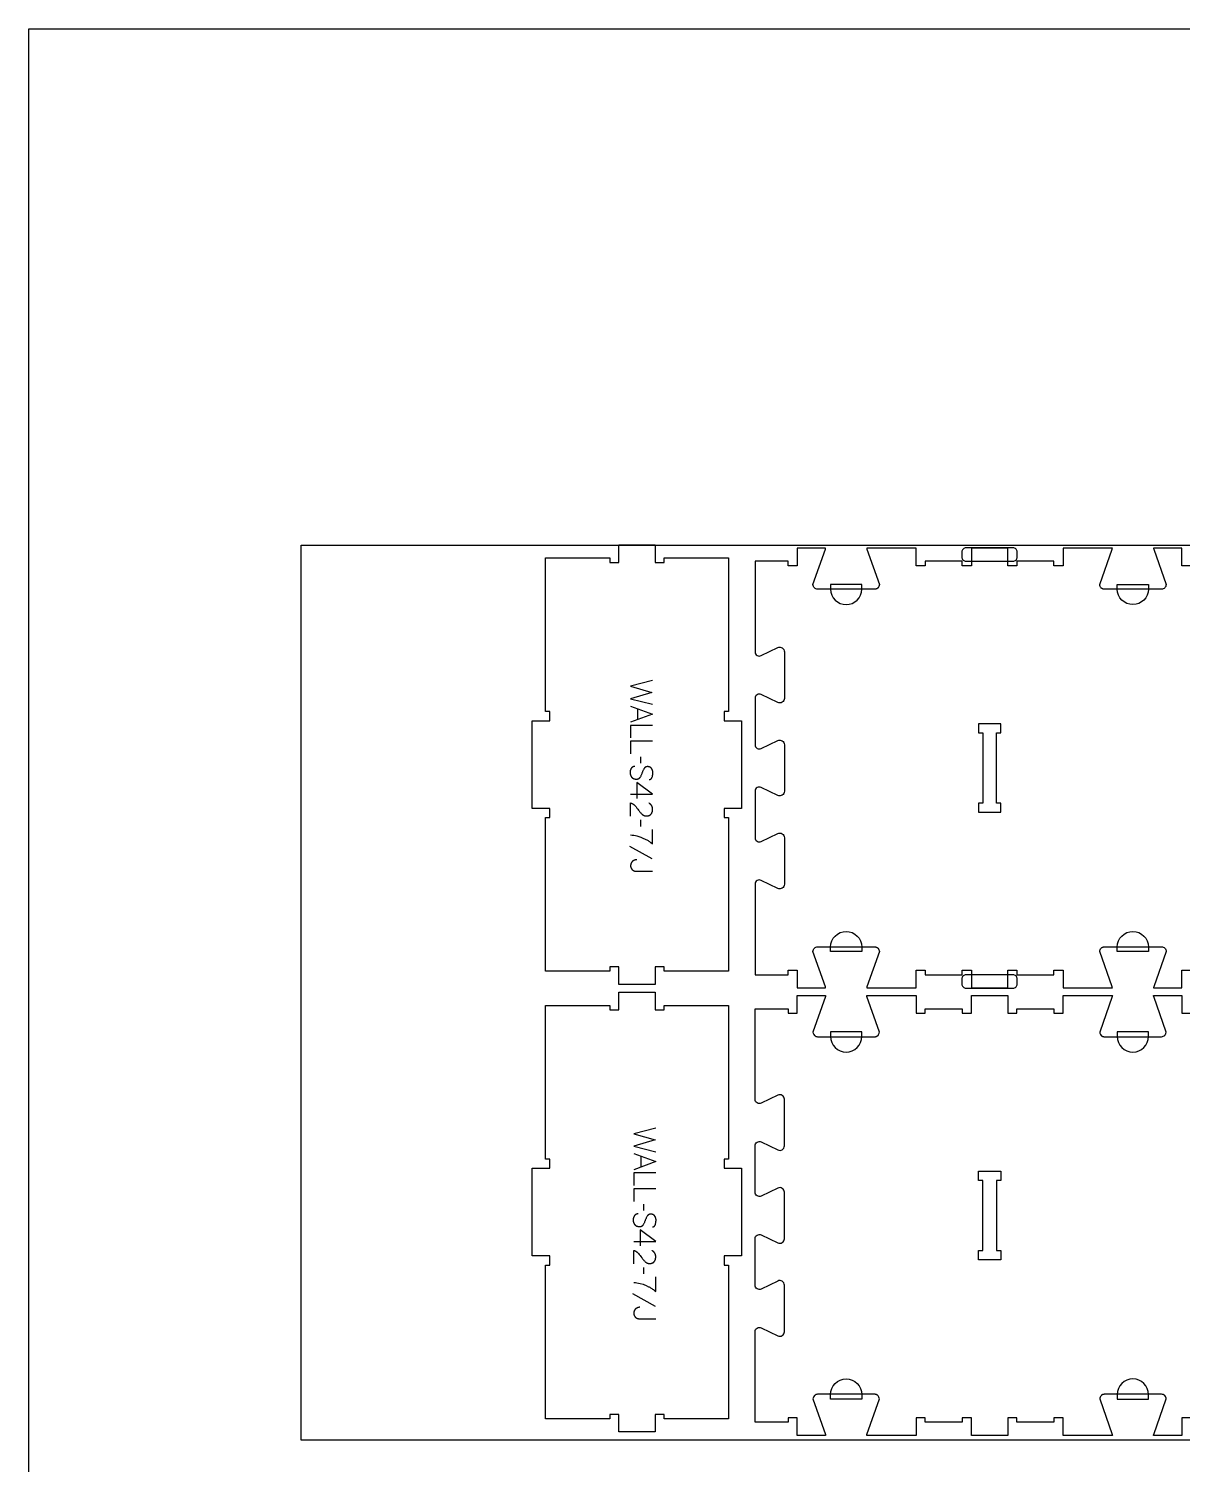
# Model space of a CAD drawing. Extents: x -1151 to 2032, y -19593 to -11999.
# Drawn here: x -1151 to 422, y -13956 to -11999 of the extents above; entities that cross this region are included whole.
import ezdxf

# ---------------------------------------------------------------- set-up
doc = ezdxf.new("R2010")
doc.units = 0
for name, color, linetype in [('0_SHEET_SPRUCEPLY_2440X122', 1, 'CONTINUOUS'), ('1_ANYTOOL_1MMDEEP_LABELS_S', 2, 'CONTINUOUS'), ('3_ANYTOOL_CUTTHROUGH_INSID', 4, 'CONTINUOUS'), ('4_ANYTOOL_CUTTHROUGH_OUTSI', 5, 'CONTINUOUS'), ('5_ANYTOOL_HALF_MILL_9MM_IN', 3, 'CONTINUOUS'), ('DONOTCUT', 18, 'CONTINUOUS')]:
    doc.layers.add(name, color=color, linetype=linetype)

msp = doc.modelspace()

# ---------------------------------------------------------------- linework, layer by layer
at = {"layer": '0_SHEET_SPRUCEPLY_2440X122'}
msp.add_lwpolyline([(1660.5, -12703.3), (1660.5, -13923.3), (-779.5, -13923.3), (-779.5, -12703.3)], close=True, dxfattribs=at)
at = {"layer": '1_ANYTOOL_1MMDEEP_LABELS_S'}
for points in [[(-300.2, -12887.9), (-330.2, -12895.7), (-301.1, -12904.1), (-330.2, -12912.6), (-300.2, -12920.1)], [(-330.2, -12922.7), (-300.2, -12933.5), (-330.2, -12944.6)], [(-320.7, -12926.1), (-320.7, -12941)], [(-300.2, -12948.9), (-330.2, -12948.9), (-330.2, -12966)], [(-300.2, -12970.7), (-330.2, -12970.7), (-330.2, -12987.8)], [(-316.4, -13000.4), (-316.4, -12991.7)], [(-304.8, -13022.7), (-304.6, -13022.7), (-304.5, -13022.7), (-304.5, -13022.7), (-304.4, -13022.7), (-304.3, -13022.7), (-304.2, -13022.7), (-304.1, -13022.6), (-304, -13022.6), (-303.9, -13022.6), (-303.8, -13022.6), (-303.8, -13022.6), (-303.7, -13022.6), (-303.6, -13022.5), (-303.5, -13022.5), (-303.4, -13022.5), (-303.4, -13022.5), (-303.3, -13022.4), (-303.2, -13022.4), (-303.1, -13022.4), (-303.1, -13022.3), (-303, -13022.3), (-302.9, -13022.3), (-302.8, -13022.2), (-302.8, -13022.2), (-302.7, -13022.1), (-302.6, -13022.1), (-302.6, -13022.1), (-302.5, -13022), (-302.4, -13022), (-302.4, -13021.9), (-302.3, -13021.9), (-302.2, -13021.8), (-302.2, -13021.8), (-302.1, -13021.7), (-302.1, -13021.7), (-302, -13021.6), (-301.9, -13021.5), (-301.9, -13021.5), (-301.8, -13021.4), (-301.8, -13021.3), (-301.7, -13021.3), (-301.7, -13021.2), (-301.6, -13021.1), (-301.6, -13021.1), (-301.5, -13021), (-301.5, -13020.9), (-301.4, -13020.8), (-301.4, -13020.8), (-301.4, -13020.7), (-301.3, -13020.6), (-301.3, -13020.5), (-301.2, -13020.4), (-301.1, -13020.2), (-301, -13020), (-301, -13019.8), (-300.9, -13019.6), (-300.8, -13019.4), (-300.6, -13018.6), (-300.4, -13017.8), (-300.3, -13017), (-300.1, -13016.2), (-300.1, -13015.9), (-300, -13015.5), (-300, -13015.1), (-300, -13014.7), (-299.9, -13014.4), (-299.9, -13014), (-299.9, -13013.7), (-299.9, -13013.3), (-299.9, -13013.1), (-299.9, -13012.9), (-299.9, -13012.7), (-299.9, -13012.5), (-299.9, -13012.3), (-300, -13012.2), (-300, -13012), (-300, -13011.8), (-300, -13011.6), (-300.1, -13011.4), (-300.1, -13011.2), (-300.2, -13011), (-300.2, -13010.9), (-300.2, -13010.7), (-300.3, -13010.5), (-300.3, -13010.3), (-300.4, -13010.2), (-300.5, -13010), (-300.5, -13009.8), (-300.6, -13009.6), (-300.7, -13009.5), (-300.8, -13009.3), (-300.8, -13009.1), (-300.9, -13009), (-301, -13008.8), (-301.1, -13008.6), (-301.2, -13008.5), (-301.3, -13008.3), (-301.4, -13008.2), (-301.5, -13008), (-301.6, -13007.8), (-301.7, -13007.7), (-301.8, -13007.5), (-301.9, -13007.4), (-302.1, -13007.2), (-302.2, -13007.1), (-302.3, -13007), (-302.5, -13006.8), (-302.6, -13006.7), (-302.7, -13006.6), (-302.9, -13006.5), (-303, -13006.4), (-303.2, -13006.3), (-303.3, -13006.2), (-303.5, -13006.1), (-303.6, -13006), (-303.8, -13005.9), (-303.9, -13005.8), (-304.1, -13005.8), (-304.3, -13005.7), (-304.4, -13005.6), (-304.6, -13005.6), (-304.8, -13005.5), (-305, -13005.4), (-305.1, -13005.4), (-305.3, -13005.4), (-305.5, -13005.3), (-305.7, -13005.3), (-305.9, -13005.3), (-306.1, -13005.2), (-306.3, -13005.2), (-306.5, -13005.2), (-306.7, -13005.2), (-306.9, -13005.2), (-307.1, -13005.2), (-307.3, -13005.2), (-307.6, -13005.2), (-307.8, -13005.2), (-308, -13005.3), (-308.2, -13005.3), (-308.4, -13005.3), (-308.5, -13005.4), (-308.7, -13005.4), (-308.9, -13005.5), (-309.1, -13005.5), (-309.3, -13005.6), (-309.3, -13005.6), (-309.4, -13005.7), (-309.5, -13005.7), (-309.6, -13005.7), (-309.7, -13005.8), (-309.8, -13005.8), (-309.8, -13005.9), (-309.9, -13005.9), (-310, -13006), (-310.1, -13006), (-310.2, -13006.1), (-310.2, -13006.1), (-310.3, -13006.2), (-310.4, -13006.2), (-310.5, -13006.3), (-310.5, -13006.3), (-310.6, -13006.4), (-310.7, -13006.4), (-310.7, -13006.5), (-310.8, -13006.5), (-310.9, -13006.6), (-310.9, -13006.7), (-311, -13006.7), (-311.1, -13006.8), (-311.2, -13006.9), (-311.3, -13007.1), (-311.4, -13007.2), (-311.6, -13007.4), (-311.7, -13007.5), (-311.8, -13007.7), (-311.9, -13007.9), (-312, -13008), (-312.4, -13008.7), (-312.8, -13009.5), (-313.1, -13010.2), (-313.5, -13011), (-313.8, -13011.8), (-314.2, -13012.6), (-314.5, -13013.4), (-314.8, -13014.2), (-315.1, -13015), (-315.4, -13015.8), (-315.8, -13016.6), (-316.1, -13017.4), (-316.5, -13018.1), (-316.9, -13018.9), (-317.3, -13019.6), (-317.7, -13020.2), (-317.8, -13020.4), (-317.9, -13020.6), (-318.1, -13020.7), (-318.1, -13020.8), (-318.2, -13020.9), (-318.2, -13020.9), (-318.3, -13021), (-318.4, -13021.1), (-318.4, -13021.2), (-318.5, -13021.2), (-318.6, -13021.3), (-318.6, -13021.3), (-318.7, -13021.4), (-318.8, -13021.5), (-318.8, -13021.5), (-318.9, -13021.6), (-319, -13021.6), (-319.1, -13021.7), (-319.1, -13021.7), (-319.2, -13021.8), (-319.3, -13021.9), (-319.4, -13021.9), (-319.4, -13021.9), (-319.5, -13022), (-319.6, -13022), (-319.7, -13022.1), (-319.8, -13022.1), (-319.9, -13022.2), (-319.9, -13022.2), (-320, -13022.2), (-320.1, -13022.3), (-320.2, -13022.3), (-320.3, -13022.3), (-320.4, -13022.4), (-320.5, -13022.4), (-320.6, -13022.4), (-320.7, -13022.5), (-320.8, -13022.5), (-321, -13022.5), (-321.2, -13022.6), (-321.4, -13022.6), (-321.6, -13022.6), (-321.8, -13022.7), (-322, -13022.7), (-322.3, -13022.7), (-322.5, -13022.7), (-322.7, -13022.7), (-322.9, -13022.7), (-323.2, -13022.6), (-323.4, -13022.6), (-323.6, -13022.6), (-323.8, -13022.6), (-324.1, -13022.5), (-324.3, -13022.5), (-324.5, -13022.4), (-324.7, -13022.4), (-324.9, -13022.3), (-325.1, -13022.3), (-325.3, -13022.2), (-325.5, -13022.1), (-325.7, -13022.1), (-325.9, -13022), (-326.1, -13021.9), (-326.2, -13021.8), (-326.4, -13021.7), (-326.6, -13021.6), (-326.8, -13021.5), (-326.9, -13021.4), (-327.1, -13021.3), (-327.2, -13021.1), (-327.4, -13021), (-327.5, -13020.9), (-327.7, -13020.8), (-327.8, -13020.6), (-328, -13020.5), (-328.1, -13020.3), (-328.2, -13020.2), (-328.4, -13020), (-328.5, -13019.8), (-328.6, -13019.7), (-328.7, -13019.5), (-328.9, -13019.1), (-329.1, -13018.8), (-329.3, -13018.4), (-329.5, -13018), (-329.7, -13017.6), (-329.8, -13017.3), (-329.9, -13017.1), (-330, -13016.9), (-330, -13016.7), (-330.1, -13016.5), (-330.1, -13016.3), (-330.2, -13016.1), (-330.3, -13015.9), (-330.3, -13015.7), (-330.3, -13015.5), (-330.4, -13015.3), (-330.4, -13015.1), (-330.4, -13014.9), (-330.5, -13014.7), (-330.5, -13014.5), (-330.5, -13014.1), (-330.6, -13013.7), (-330.6, -13013.3), (-330.6, -13012.9), (-330.6, -13012.5), (-330.5, -13012.1), (-330.5, -13011.7), (-330.4, -13011.3), (-330.4, -13010.9), (-330.3, -13010.5), (-330.2, -13010.1), (-330.1, -13009.7), (-330, -13009.4), (-329.9, -13009), (-329.7, -13008.6), (-329.6, -13008.3), (-329.4, -13007.9), (-329.2, -13007.6), (-329, -13007.2), (-328.9, -13007.1), (-328.8, -13006.9), (-328.7, -13006.7), (-328.6, -13006.6), (-328.5, -13006.4), (-328.4, -13006.3), (-328.3, -13006.2), (-328.2, -13006), (-328, -13005.9), (-327.9, -13005.8), (-327.8, -13005.7), (-327.6, -13005.5), (-327.6, -13005.5), (-327.5, -13005.4), (-327.4, -13005.4), (-327.4, -13005.3), (-327.3, -13005.3), (-327.2, -13005.3), (-327.1, -13005.2), (-327.1, -13005.2), (-327, -13005.1), (-326.9, -13005.1), (-326.9, -13005), (-326.8, -13005), (-326.7, -13005), (-326.6, -13004.9), (-326.5, -13004.9), (-326.5, -13004.9), (-326.4, -13004.8), (-326.3, -13004.8), (-326.2, -13004.8), (-326.1, -13004.7), (-326, -13004.7), (-325.8, -13004.6), (-325.6, -13004.6), (-325.5, -13004.6), (-325.3, -13004.5), (-325.1, -13004.5), (-324.9, -13004.5), (-324.7, -13004.5), (-324.6, -13004.5), (-324.4, -13004.5)], [(-330.2, -13042.7), (-300.2, -13042.7), (-321.6, -13026.7)], [(-321.6, -13026.7), (-321.6, -13048.5)], [(-330.2, -13072.9), (-330.2, -13054.6), (-329.7, -13054.8), (-329.5, -13054.8), (-329.2, -13054.9), (-329, -13055), (-328.8, -13055.1), (-328.6, -13055.2), (-328.4, -13055.3), (-328.2, -13055.4), (-328, -13055.5), (-327.8, -13055.6), (-327.6, -13055.7), (-327.4, -13055.8), (-327.2, -13055.9), (-327, -13056.1), (-326.8, -13056.2), (-326.6, -13056.3), (-326.4, -13056.4), (-326.2, -13056.6), (-326, -13056.7), (-325.8, -13056.9), (-325.7, -13057), (-325.5, -13057.2), (-325.3, -13057.3), (-325.1, -13057.5), (-325, -13057.6), (-324.8, -13057.8), (-324.6, -13058), (-324.5, -13058.1), (-324.3, -13058.3), (-324, -13058.7), (-322.8, -13060.1), (-321.6, -13061.6), (-320.4, -13063.1), (-319.3, -13064.7), (-318.7, -13065.4), (-318.2, -13066.2), (-317.6, -13066.9), (-317, -13067.6), (-316.4, -13068.2), (-315.8, -13068.9), (-315.2, -13069.5), (-314.6, -13070.1), (-314.4, -13070.2), (-314.3, -13070.4), (-314.1, -13070.5), (-314, -13070.6), (-313.8, -13070.8), (-313.6, -13070.9), (-313.5, -13071), (-313.3, -13071.1), (-313.1, -13071.2), (-312.9, -13071.3), (-312.7, -13071.4), (-312.6, -13071.5), (-312.4, -13071.6), (-312.2, -13071.7), (-312, -13071.8), (-311.8, -13071.9), (-311.6, -13071.9), (-311.4, -13072), (-311.2, -13072.1), (-311, -13072.1), (-310.8, -13072.2), (-310.6, -13072.2), (-310.4, -13072.3), (-310.2, -13072.3), (-310, -13072.3), (-309.8, -13072.4), (-309.6, -13072.4), (-309.4, -13072.4), (-309.1, -13072.4), (-308.9, -13072.4), (-308.7, -13072.4), (-308.5, -13072.4), (-308.2, -13072.4), (-308, -13072.4), (-307.7, -13072.4), (-307.5, -13072.4), (-307.3, -13072.4), (-307, -13072.4), (-306.8, -13072.3), (-306.6, -13072.3), (-306.4, -13072.2), (-306.1, -13072.2), (-305.9, -13072.1), (-305.7, -13072.1), (-305.5, -13072), (-305.3, -13072), (-305.1, -13071.9), (-304.9, -13071.8), (-304.7, -13071.7), (-304.5, -13071.6), (-304.4, -13071.6), (-304.2, -13071.5), (-304, -13071.4), (-303.8, -13071.3), (-303.7, -13071.1), (-303.5, -13071), (-303.3, -13070.9), (-303.2, -13070.8), (-303, -13070.6), (-302.9, -13070.5), (-302.7, -13070.4), (-302.6, -13070.2), (-302.5, -13070.1), (-302.3, -13069.9), (-302.2, -13069.8), (-302.1, -13069.6), (-302, -13069.4), (-301.8, -13069.3), (-301.7, -13069.1), (-301.6, -13068.9), (-301.5, -13068.7), (-301.4, -13068.6), (-301.3, -13068.4), (-301.2, -13068.2), (-301.1, -13068), (-301.1, -13067.8), (-301, -13067.6), (-300.9, -13067.5), (-300.8, -13067.3), (-300.8, -13067.1), (-300.7, -13066.9), (-300.6, -13066.7), (-300.6, -13066.4), (-300.5, -13066.2), (-300.5, -13066), (-300.4, -13065.8), (-300.4, -13065.6), (-300.4, -13065.4), (-300.3, -13065.2), (-300.3, -13064.9), (-300.3, -13064.7), (-300.3, -13064.5), (-300.3, -13064.2), (-300.2, -13064), (-300.2, -13063.5), (-300.2, -13063.2), (-300.3, -13062.8), (-300.3, -13062.5), (-300.3, -13062.1), (-300.4, -13061.8), (-300.4, -13061.4), (-300.5, -13061.1), (-300.6, -13060.8), (-300.6, -13060.5), (-300.7, -13060.3), (-300.7, -13060.2), (-300.8, -13060), (-300.8, -13059.9), (-300.9, -13059.7), (-301, -13059.6), (-301, -13059.4), (-301.1, -13059.3), (-301.1, -13059.1), (-301.2, -13059), (-301.3, -13058.9), (-301.4, -13058.7), (-301.4, -13058.6), (-301.5, -13058.5), (-301.6, -13058.3), (-301.7, -13058.2), (-301.8, -13058.1), (-301.9, -13057.9), (-301.9, -13057.8), (-302, -13057.7), (-302.1, -13057.6), (-302.2, -13057.4), (-302.3, -13057.3), (-302.4, -13057.2), (-302.5, -13057.1), (-302.6, -13057), (-302.8, -13056.9), (-302.9, -13056.8), (-303, -13056.6), (-303.1, -13056.5), (-303.2, -13056.4), (-303.3, -13056.3), (-303.6, -13056.1), (-303.9, -13055.9), (-304.1, -13055.7), (-304.4, -13055.6), (-304.7, -13055.4), (-305, -13055.2), (-305.3, -13055)], [(-330.2, -13098.2), (-328.1, -13098.5), (-325.9, -13098.8), (-323.7, -13099.2), (-321.6, -13099.7), (-317.6, -13100.9), (-316.5, -13101.3), (-315.4, -13101.7), (-314.4, -13102.1), (-313.4, -13102.5), (-310.2, -13104.1), (-309.3, -13104.5), (-308.3, -13105), (-307.4, -13105.6), (-306.4, -13106.1), (-305.5, -13106.7), (-304.5, -13107.4), (-303.5, -13108), (-302.6, -13108.7), (-300.2, -13110.5), (-300.2, -13090.9)], [(-316.4, -13086.6), (-316.4, -13077.8)], [(-300.7, -13131.1), (-331.5, -13113.9)], [(-321.8, -13132.1), (-322, -13132.1), (-322.2, -13132.2), (-322.4, -13132.2), (-322.6, -13132.2), (-322.8, -13132.2), (-323, -13132.2), (-323.2, -13132.3), (-323.4, -13132.3), (-323.6, -13132.3), (-323.8, -13132.4), (-324, -13132.4), (-324.2, -13132.5), (-324.3, -13132.5), (-324.5, -13132.6), (-324.7, -13132.6), (-324.9, -13132.7), (-325.1, -13132.8), (-325.3, -13132.8), (-325.4, -13132.9), (-325.6, -13133), (-325.8, -13133.1), (-326, -13133.2), (-326.2, -13133.3), (-326.3, -13133.4), (-326.5, -13133.5), (-326.7, -13133.6), (-326.8, -13133.7), (-327, -13133.8), (-327.2, -13134), (-327.3, -13134.1), (-327.5, -13134.2), (-327.7, -13134.4), (-327.8, -13134.5), (-328, -13134.6), (-328.1, -13134.8), (-328.3, -13134.9), (-328.4, -13135.1), (-328.5, -13135.2), (-328.7, -13135.4), (-328.8, -13135.5), (-328.9, -13135.7), (-329, -13135.9), (-329.1, -13136), (-329.2, -13136.2), (-329.3, -13136.4), (-329.4, -13136.6), (-329.5, -13136.7), (-329.6, -13136.9), (-329.7, -13137.1), (-329.7, -13137.3), (-329.8, -13137.5), (-329.9, -13137.7), (-329.9, -13137.9), (-330, -13138), (-330, -13138.2), (-330.1, -13138.4), (-330.1, -13138.7), (-330.1, -13138.9), (-330.2, -13139.1), (-330.2, -13139.3), (-330.2, -13139.5), (-330.2, -13139.7), (-330.2, -13139.9), (-330.2, -13140.2), (-330.2, -13140.4), (-330.2, -13140.6), (-330.2, -13140.8), (-330.2, -13141), (-330.2, -13141.2), (-330.2, -13141.4), (-330.1, -13141.6), (-330.1, -13141.8), (-330.1, -13142), (-330, -13142.2), (-330, -13142.4), (-329.9, -13142.6), (-329.8, -13142.7), (-329.8, -13142.9), (-329.7, -13143.1), (-329.6, -13143.3), (-329.6, -13143.4), (-329.5, -13143.6), (-329.4, -13143.8), (-329.3, -13143.9), (-329.2, -13144.1), (-329.1, -13144.3), (-329, -13144.4), (-328.9, -13144.6), (-328.8, -13144.7), (-328.7, -13144.9), (-328.6, -13145), (-328.4, -13145.2), (-328.3, -13145.3), (-328.2, -13145.5), (-328, -13145.6), (-327.9, -13145.7), (-327.7, -13145.9), (-327.6, -13146), (-327.4, -13146.1), (-327.3, -13146.2), (-327.1, -13146.4), (-327, -13146.5), (-326.8, -13146.6), (-326.6, -13146.7), (-326.5, -13146.8), (-326.3, -13146.9), (-326.1, -13147), (-326, -13147), (-325.8, -13147.1), (-325.6, -13147.2), (-325.4, -13147.3), (-325.3, -13147.3), (-325.1, -13147.4), (-324.9, -13147.5), (-324.7, -13147.5), (-324.5, -13147.6), (-324.3, -13147.6), (-324.2, -13147.7), (-324, -13147.7), (-323.8, -13147.7), (-323.6, -13147.8), (-323.4, -13147.8), (-323.2, -13147.8), (-323, -13147.8), (-322.8, -13147.9), (-322.6, -13147.9), (-322.3, -13147.9), (-322.1, -13147.9), (-300.2, -13147.9)], [(-295.9, -13497.9), (-325.9, -13505.7), (-296.8, -13514.1), (-325.9, -13522.6), (-295.9, -13530.1)], [(-325.9, -13532.7), (-295.9, -13543.5), (-325.9, -13554.6)], [(-316.4, -13536.1), (-316.4, -13551)], [(-295.9, -13558.9), (-325.9, -13558.9), (-325.9, -13576)], [(-295.9, -13580.7), (-325.9, -13580.7), (-325.9, -13597.8)], [(-300.5, -13632.7), (-300.3, -13632.7), (-300.3, -13632.7), (-300.2, -13632.7), (-300.1, -13632.7), (-300, -13632.7), (-299.9, -13632.7), (-299.8, -13632.6), (-299.7, -13632.6), (-299.6, -13632.6), (-299.6, -13632.6), (-299.5, -13632.6), (-299.4, -13632.6), (-299.3, -13632.5), (-299.2, -13632.5), (-299.1, -13632.5), (-299.1, -13632.5), (-299, -13632.4), (-298.9, -13632.4), (-298.8, -13632.4), (-298.8, -13632.3), (-298.7, -13632.3), (-298.6, -13632.3), (-298.5, -13632.2), (-298.5, -13632.2), (-298.4, -13632.1), (-298.3, -13632.1), (-298.3, -13632.1), (-298.2, -13632), (-298.1, -13632), (-298.1, -13631.9), (-298, -13631.9), (-298, -13631.8), (-297.9, -13631.8), (-297.8, -13631.7), (-297.8, -13631.7), (-297.7, -13631.6), (-297.7, -13631.5), (-297.6, -13631.5), (-297.6, -13631.4), (-297.5, -13631.3), (-297.4, -13631.3), (-297.4, -13631.2), (-297.3, -13631.1), (-297.3, -13631.1), (-297.2, -13631), (-297.2, -13630.9), (-297.2, -13630.8), (-297.1, -13630.8), (-297.1, -13630.7), (-297, -13630.6), (-297, -13630.5), (-296.9, -13630.4), (-296.8, -13630.2), (-296.7, -13630), (-296.7, -13629.8), (-296.6, -13629.6), (-296.5, -13629.4), (-296.3, -13628.6), (-296.1, -13627.8), (-296, -13627), (-295.8, -13626.2), (-295.8, -13625.9), (-295.7, -13625.5), (-295.7, -13625.1), (-295.7, -13624.7), (-295.6, -13624.4), (-295.6, -13624), (-295.6, -13623.7), (-295.6, -13623.3), (-295.6, -13623.1), (-295.6, -13622.9), (-295.6, -13622.7), (-295.6, -13622.5), (-295.7, -13622.3), (-295.7, -13622.2), (-295.7, -13622), (-295.7, -13621.8), (-295.7, -13621.6), (-295.8, -13621.4), (-295.8, -13621.2), (-295.9, -13621), (-295.9, -13620.9), (-296, -13620.7), (-296, -13620.5), (-296.1, -13620.3), (-296.1, -13620.2), (-296.2, -13620), (-296.2, -13619.8), (-296.3, -13619.6), (-296.4, -13619.5), (-296.5, -13619.3), (-296.5, -13619.1), (-296.6, -13619), (-296.7, -13618.8), (-296.8, -13618.6), (-296.9, -13618.5), (-297, -13618.3), (-297.1, -13618.2), (-297.2, -13618), (-297.3, -13617.8), (-297.4, -13617.7), (-297.5, -13617.5), (-297.7, -13617.4), (-297.8, -13617.2), (-297.9, -13617.1), (-298, -13617), (-298.2, -13616.8), (-298.3, -13616.7), (-298.4, -13616.6), (-298.6, -13616.5), (-298.7, -13616.4), (-298.9, -13616.3), (-299, -13616.2), (-299.2, -13616.1), (-299.3, -13616), (-299.5, -13615.9), (-299.6, -13615.8), (-299.8, -13615.8), (-300, -13615.7), (-300.1, -13615.6), (-300.3, -13615.6), (-300.5, -13615.5), (-300.7, -13615.4), (-300.9, -13615.4), (-301, -13615.4), (-301.2, -13615.3), (-301.4, -13615.3), (-301.6, -13615.3), (-301.8, -13615.2), (-302, -13615.2), (-302.2, -13615.2), (-302.4, -13615.2), (-302.6, -13615.2), (-302.8, -13615.2), (-303.1, -13615.2), (-303.3, -13615.2), (-303.5, -13615.2), (-303.7, -13615.3), (-303.9, -13615.3), (-304.1, -13615.3), (-304.3, -13615.4), (-304.4, -13615.4), (-304.6, -13615.5), (-304.8, -13615.5), (-305, -13615.6), (-305.1, -13615.6), (-305.1, -13615.7), (-305.2, -13615.7), (-305.3, -13615.7), (-305.4, -13615.8), (-305.5, -13615.8), (-305.6, -13615.9), (-305.6, -13615.9), (-305.7, -13616), (-305.8, -13616), (-305.9, -13616.1), (-305.9, -13616.1), (-306, -13616.2), (-306.1, -13616.2), (-306.2, -13616.3), (-306.2, -13616.3), (-306.3, -13616.4), (-306.4, -13616.4), (-306.4, -13616.5), (-306.5, -13616.5), (-306.6, -13616.6), (-306.7, -13616.7), (-306.7, -13616.7), (-306.8, -13616.8), (-306.9, -13616.9), (-307, -13617.1), (-307.1, -13617.2), (-307.3, -13617.4), (-307.4, -13617.5), (-307.5, -13617.7), (-307.6, -13617.9), (-307.7, -13618), (-308.1, -13618.7), (-308.5, -13619.5), (-308.8, -13620.2), (-309.2, -13621), (-309.5, -13621.8), (-309.9, -13622.6), (-310.2, -13623.4), (-310.5, -13624.2), (-310.8, -13625), (-311.1, -13625.8), (-311.5, -13626.6), (-311.8, -13627.4), (-312.2, -13628.1), (-312.6, -13628.9), (-313, -13629.6), (-313.4, -13630.2), (-313.5, -13630.4), (-313.7, -13630.6), (-313.8, -13630.7), (-313.8, -13630.8), (-313.9, -13630.9), (-314, -13630.9), (-314, -13631), (-314.1, -13631.1), (-314.1, -13631.2), (-314.2, -13631.2), (-314.3, -13631.3), (-314.3, -13631.3), (-314.4, -13631.4), (-314.5, -13631.5), (-314.6, -13631.5), (-314.6, -13631.6), (-314.7, -13631.6), (-314.8, -13631.7), (-314.9, -13631.7), (-314.9, -13631.8), (-315, -13631.9), (-315.1, -13631.9), (-315.2, -13631.9), (-315.2, -13632), (-315.3, -13632), (-315.4, -13632.1), (-315.5, -13632.1), (-315.6, -13632.2), (-315.7, -13632.2), (-315.7, -13632.2), (-315.8, -13632.3), (-315.9, -13632.3), (-316, -13632.3), (-316.1, -13632.4), (-316.2, -13632.4), (-316.3, -13632.4), (-316.4, -13632.5), (-316.6, -13632.5), (-316.7, -13632.5), (-316.9, -13632.6), (-317.1, -13632.6), (-317.3, -13632.6), (-317.5, -13632.7), (-317.8, -13632.7), (-318, -13632.7), (-318.2, -13632.7), (-318.4, -13632.7), (-318.6, -13632.7), (-318.9, -13632.6), (-319.1, -13632.6), (-319.3, -13632.6), (-319.6, -13632.6), (-319.8, -13632.5), (-320, -13632.5), (-320.2, -13632.4), (-320.4, -13632.4), (-320.6, -13632.3), (-320.8, -13632.3), (-321, -13632.2), (-321.2, -13632.1), (-321.4, -13632.1), (-321.6, -13632), (-321.8, -13631.9), (-322, -13631.8), (-322.1, -13631.7), (-322.3, -13631.6), (-322.5, -13631.5), (-322.6, -13631.4), (-322.8, -13631.3), (-322.9, -13631.1), (-323.1, -13631), (-323.3, -13630.9), (-323.4, -13630.8), (-323.5, -13630.6), (-323.7, -13630.5), (-323.8, -13630.3), (-323.9, -13630.2), (-324.1, -13630), (-324.2, -13629.8), (-324.3, -13629.7), (-324.4, -13629.5), (-324.6, -13629.1), (-324.9, -13628.8), (-325, -13628.4), (-325.2, -13628), (-325.4, -13627.6), (-325.5, -13627.3), (-325.6, -13627.1), (-325.7, -13626.9), (-325.7, -13626.7), (-325.8, -13626.5), (-325.9, -13626.3), (-325.9, -13626.1), (-326, -13625.9), (-326, -13625.7), (-326.1, -13625.5), (-326.1, -13625.3), (-326.1, -13625.1), (-326.2, -13624.9), (-326.2, -13624.7), (-326.2, -13624.5), (-326.3, -13624.1), (-326.3, -13623.7), (-326.3, -13623.3), (-326.3, -13622.9), (-326.3, -13622.5), (-326.3, -13622.1), (-326.2, -13621.7), (-326.2, -13621.3), (-326.1, -13620.9), (-326, -13620.5), (-325.9, -13620.1), (-325.8, -13619.7), (-325.7, -13619.4), (-325.6, -13619), (-325.4, -13618.6), (-325.3, -13618.3), (-325.1, -13617.9), (-324.9, -13617.6), (-324.7, -13617.2), (-324.6, -13617.1), (-324.5, -13616.9), (-324.4, -13616.7), (-324.3, -13616.6), (-324.2, -13616.4), (-324.1, -13616.3), (-324, -13616.2), (-323.9, -13616), (-323.7, -13615.9), (-323.6, -13615.8), (-323.5, -13615.7), (-323.3, -13615.5), (-323.3, -13615.5), (-323.2, -13615.4), (-323.1, -13615.4), (-323.1, -13615.3), (-323, -13615.3), (-322.9, -13615.3), (-322.9, -13615.2), (-322.8, -13615.2), (-322.7, -13615.1), (-322.6, -13615.1), (-322.6, -13615), (-322.5, -13615), (-322.4, -13615), (-322.3, -13614.9), (-322.3, -13614.9), (-322.2, -13614.9), (-322.1, -13614.8), (-322, -13614.8), (-321.9, -13614.8), (-321.9, -13614.7), (-321.7, -13614.7), (-321.5, -13614.6), (-321.4, -13614.6), (-321.2, -13614.6), (-321, -13614.5), (-320.8, -13614.5), (-320.6, -13614.5), (-320.5, -13614.5), (-320.3, -13614.5), (-320.1, -13614.5)], [(-312.1, -13610.4), (-312.1, -13601.7)], [(-325.9, -13652.7), (-295.9, -13652.7), (-317.3, -13636.7)], [(-317.3, -13636.7), (-317.3, -13658.5)], [(-325.9, -13682.9), (-325.9, -13664.6), (-325.4, -13664.8), (-325.2, -13664.8), (-325, -13664.9), (-324.7, -13665), (-324.5, -13665.1), (-324.3, -13665.2), (-324.1, -13665.3), (-323.9, -13665.4), (-323.7, -13665.5), (-323.5, -13665.6), (-323.3, -13665.7), (-323.1, -13665.8), (-322.9, -13665.9), (-322.7, -13666.1), (-322.5, -13666.2), (-322.3, -13666.3), (-322.1, -13666.4), (-321.9, -13666.6), (-321.7, -13666.7), (-321.6, -13666.9), (-321.4, -13667), (-321.2, -13667.2), (-321, -13667.3), (-320.8, -13667.5), (-320.7, -13667.6), (-320.5, -13667.8), (-320.3, -13668), (-320.2, -13668.1), (-320, -13668.3), (-319.7, -13668.7), (-318.5, -13670.1), (-317.3, -13671.6), (-316.1, -13673.1), (-315, -13674.7), (-314.5, -13675.4), (-313.9, -13676.2), (-313.3, -13676.9), (-312.7, -13677.6), (-312.1, -13678.2), (-311.5, -13678.9), (-310.9, -13679.5), (-310.3, -13680.1), (-310.1, -13680.2), (-310, -13680.4), (-309.8, -13680.5), (-309.7, -13680.6), (-309.5, -13680.8), (-309.3, -13680.9), (-309.2, -13681), (-309, -13681.1), (-308.8, -13681.2), (-308.6, -13681.3), (-308.5, -13681.4), (-308.3, -13681.5), (-308.1, -13681.6), (-307.9, -13681.7), (-307.7, -13681.8), (-307.5, -13681.9), (-307.3, -13681.9), (-307.1, -13682), (-306.9, -13682.1), (-306.7, -13682.1), (-306.5, -13682.2), (-306.3, -13682.2), (-306.1, -13682.3), (-305.9, -13682.3), (-305.7, -13682.3), (-305.5, -13682.4), (-305.3, -13682.4), (-305.1, -13682.4), (-304.8, -13682.4), (-304.6, -13682.4), (-304.4, -13682.4), (-304.2, -13682.4), (-303.9, -13682.4), (-303.7, -13682.4), (-303.4, -13682.4), (-303.2, -13682.4), (-303, -13682.4), (-302.7, -13682.4), (-302.5, -13682.3), (-302.3, -13682.3), (-302.1, -13682.2), (-301.8, -13682.2), (-301.6, -13682.1), (-301.4, -13682.1), (-301.2, -13682), (-301, -13682), (-300.8, -13681.9), (-300.6, -13681.8), (-300.4, -13681.7), (-300.3, -13681.6), (-300.1, -13681.6), (-299.9, -13681.5), (-299.7, -13681.4), (-299.6, -13681.3), (-299.4, -13681.1), (-299.2, -13681), (-299.1, -13680.9), (-298.9, -13680.8), (-298.8, -13680.6), (-298.6, -13680.5), (-298.5, -13680.4), (-298.3, -13680.2), (-298.2, -13680.1), (-298, -13679.9), (-297.9, -13679.8), (-297.8, -13679.6), (-297.7, -13679.4), (-297.6, -13679.3), (-297.4, -13679.1), (-297.3, -13678.9), (-297.2, -13678.7), (-297.1, -13678.6), (-297, -13678.4), (-296.9, -13678.2), (-296.9, -13678), (-296.8, -13677.8), (-296.7, -13677.6), (-296.6, -13677.5), (-296.5, -13677.3), (-296.5, -13677.1), (-296.4, -13676.9), (-296.4, -13676.7), (-296.3, -13676.4), (-296.2, -13676.2), (-296.2, -13676), (-296.2, -13675.8), (-296.1, -13675.6), (-296.1, -13675.4), (-296, -13675.2), (-296, -13674.9), (-296, -13674.7), (-296, -13674.5), (-296, -13674.2), (-296, -13674), (-295.9, -13673.5), (-296, -13673.2), (-296, -13672.8), (-296, -13672.5), (-296, -13672.1), (-296.1, -13671.8), (-296.1, -13671.4), (-296.2, -13671.1), (-296.3, -13670.8), (-296.4, -13670.5), (-296.4, -13670.3), (-296.4, -13670.2), (-296.5, -13670), (-296.6, -13669.9), (-296.6, -13669.7), (-296.7, -13669.6), (-296.7, -13669.4), (-296.8, -13669.3), (-296.9, -13669.1), (-296.9, -13669), (-297, -13668.9), (-297.1, -13668.7), (-297.1, -13668.6), (-297.2, -13668.5), (-297.3, -13668.3), (-297.4, -13668.2), (-297.5, -13668.1), (-297.6, -13667.9), (-297.7, -13667.8), (-297.7, -13667.7), (-297.8, -13667.6), (-297.9, -13667.4), (-298, -13667.3), (-298.1, -13667.2), (-298.3, -13667.1), (-298.4, -13667), (-298.5, -13666.9), (-298.6, -13666.8), (-298.7, -13666.6), (-298.8, -13666.5), (-298.9, -13666.4), (-299.1, -13666.3), (-299.3, -13666.1), (-299.6, -13665.9), (-299.9, -13665.7), (-300.1, -13665.6), (-300.4, -13665.4), (-300.7, -13665.2), (-301, -13665)], [(-312.1, -13696.6), (-312.1, -13687.8)], [(-325.9, -13708.2), (-323.8, -13708.5), (-321.6, -13708.8), (-319.4, -13709.2), (-317.3, -13709.7), (-313.3, -13710.9), (-312.2, -13711.3), (-311.2, -13711.7), (-310.1, -13712.1), (-309.1, -13712.5), (-305.9, -13714.1), (-305, -13714.5), (-304, -13715), (-303.1, -13715.6), (-302.1, -13716.1), (-301.2, -13716.7), (-300.2, -13717.4), (-299.2, -13718), (-298.3, -13718.7), (-295.9, -13720.5), (-295.9, -13700.9)], [(-296.4, -13741.1), (-327.2, -13723.9)], [(-317.5, -13742.1), (-317.7, -13742.1), (-317.9, -13742.2), (-318.1, -13742.2), (-318.3, -13742.2), (-318.5, -13742.2), (-318.7, -13742.2), (-318.9, -13742.3), (-319.1, -13742.3), (-319.3, -13742.3), (-319.5, -13742.4), (-319.7, -13742.4), (-319.9, -13742.5), (-320.1, -13742.5), (-320.2, -13742.6), (-320.4, -13742.6), (-320.6, -13742.7), (-320.8, -13742.8), (-321, -13742.8), (-321.2, -13742.9), (-321.3, -13743), (-321.5, -13743.1), (-321.7, -13743.2), (-321.9, -13743.3), (-322, -13743.4), (-322.2, -13743.5), (-322.4, -13743.6), (-322.6, -13743.7), (-322.7, -13743.8), (-322.9, -13744), (-323.1, -13744.1), (-323.2, -13744.2), (-323.4, -13744.4), (-323.5, -13744.5), (-323.7, -13744.6), (-323.8, -13744.8), (-324, -13744.9), (-324.1, -13745.1), (-324.3, -13745.2), (-324.4, -13745.4), (-324.5, -13745.5), (-324.6, -13745.7), (-324.7, -13745.9), (-324.8, -13746), (-324.9, -13746.2), (-325, -13746.4), (-325.1, -13746.6), (-325.2, -13746.7), (-325.3, -13746.9), (-325.4, -13747.1), (-325.5, -13747.3), (-325.5, -13747.5), (-325.6, -13747.7), (-325.6, -13747.9), (-325.7, -13748), (-325.7, -13748.2), (-325.8, -13748.4), (-325.8, -13748.7), (-325.9, -13748.9), (-325.9, -13749.1), (-325.9, -13749.3), (-325.9, -13749.5), (-325.9, -13749.7), (-325.9, -13749.9), (-325.9, -13750.2), (-325.9, -13750.4), (-325.9, -13750.6), (-325.9, -13750.8), (-325.9, -13751), (-325.9, -13751.2), (-325.9, -13751.4), (-325.8, -13751.6), (-325.8, -13751.8), (-325.8, -13752), (-325.7, -13752.2), (-325.7, -13752.4), (-325.6, -13752.6), (-325.6, -13752.7), (-325.5, -13752.9), (-325.4, -13753.1), (-325.4, -13753.3), (-325.3, -13753.4), (-325.2, -13753.6), (-325.1, -13753.8), (-325, -13753.9), (-324.9, -13754.1), (-324.8, -13754.3), (-324.7, -13754.4), (-324.6, -13754.6), (-324.5, -13754.7), (-324.4, -13754.9), (-324.3, -13755), (-324.1, -13755.2), (-324, -13755.3), (-323.9, -13755.5), (-323.7, -13755.6), (-323.6, -13755.7), (-323.4, -13755.9), (-323.3, -13756), (-323.1, -13756.1), (-323, -13756.2), (-322.8, -13756.4), (-322.7, -13756.5), (-322.5, -13756.6), (-322.3, -13756.7), (-322.2, -13756.8), (-322, -13756.9), (-321.8, -13757), (-321.7, -13757), (-321.5, -13757.1), (-321.3, -13757.2), (-321.2, -13757.3), (-321, -13757.3), (-320.8, -13757.4), (-320.6, -13757.5), (-320.4, -13757.5), (-320.2, -13757.6), (-320.1, -13757.6), (-319.9, -13757.7), (-319.7, -13757.7), (-319.5, -13757.7), (-319.3, -13757.8), (-319.1, -13757.8), (-318.9, -13757.8), (-318.7, -13757.8), (-318.5, -13757.9), (-318.3, -13757.9), (-318.1, -13757.9), (-317.8, -13757.9), (-295.9, -13757.9)]]:
    msp.add_lwpolyline(points, dxfattribs=at)
at = {"layer": '3_ANYTOOL_CUTTHROUGH_INSID', "color": 4}
for points in [[(174.3, -12946.8), (144.1, -12946.8), (144.1, -12959.3), (150.1, -12959.3), (150.1, -13054.8), (144.1, -13054.8), (144.1, -13067.3), (174.6, -13067.3), (174.6, -13054.8), (168.6, -13054.8), (168.6, -12959.3), (174.6, -12959.3), (174.6, -12946.8)], [(174.3, -13677.3), (144.1, -13677.3), (144.1, -13664.8), (150.1, -13664.8), (150.1, -13569.3), (144.1, -13569.3), (144.1, -13556.8), (174.6, -13556.8), (174.6, -13569.3), (168.6, -13569.3), (168.6, -13664.8), (174.6, -13664.8), (174.6, -13677.3)]]:
    msp.add_lwpolyline(points, close=True, dxfattribs=at)
at = {"layer": '4_ANYTOOL_CUTTHROUGH_OUTSI', "color": 5}
for points in [[(-446.3, -12930.2), (-446.3, -12720.7), (-358.8, -12720.7), (-358.8, -12726.7), (-346.3, -12726.7), (-346.3, -12702.7), (-296.8, -12702.7), (-296.8, -12726.7), (-284.3, -12726.7), (-284.3, -12720.7), (-196.8, -12720.7), (-196.8, -12930.2), (-202.8, -12930.2), (-202.8, -12942.7), (-178.8, -12942.7), (-178.8, -13062.2), (-202.8, -13062.2), (-202.8, -13074.7), (-196.8, -13074.7), (-196.8, -13284.2), (-284.3, -13284.2), (-284.3, -13278.2), (-296.8, -13278.2), (-296.8, -13302.2), (-346.3, -13302.2), (-346.3, -13278.2), (-358.8, -13278.2), (-358.8, -13284.2), (-446.3, -13284.2), (-446.3, -13074.7), (-440.3, -13074.7), (-440.3, -13062.2), (-464.3, -13062.2), (-464.3, -12942.7), (-440.3, -12942.7), (-440.3, -12930.2)], [(-446.3, -13540.2), (-446.3, -13330.7), (-358.8, -13330.7), (-358.8, -13336.7), (-346.3, -13336.7), (-346.3, -13312.7), (-296.8, -13312.7), (-296.8, -13336.7), (-284.3, -13336.7), (-284.3, -13330.7), (-196.8, -13330.7), (-196.8, -13540.2), (-202.8, -13540.2), (-202.8, -13552.7), (-178.8, -13552.7), (-178.8, -13672.2), (-202.8, -13672.2), (-202.8, -13684.7), (-196.8, -13684.7), (-196.8, -13894.2), (-284.3, -13894.2), (-284.3, -13888.2), (-296.8, -13888.2), (-296.8, -13912.2), (-346.3, -13912.2), (-346.3, -13888.2), (-358.8, -13888.2), (-358.8, -13894.2), (-446.3, -13894.2), (-446.3, -13684.7), (-440.3, -13684.7), (-440.3, -13672.2), (-464.3, -13672.2), (-464.3, -13552.7), (-440.3, -13552.7), (-440.3, -13540.2)]]:
    msp.add_lwpolyline(points, close=True, dxfattribs=at)
for points in [[(434.1, -12731.3), (421.6, -12731.3), (421.6, -12707.3), (383, -12707.3), (383, -12707.3, 0.061485), (383.2, -12708.7), (400.1, -12757), (400.1, -12757), (400.1, -12757.1), (400.1, -12757.1, -0.414214), (393.9, -12763.3), (315.9, -12763.3), (315.7, -12763.3), (315.6, -12763.3), (315.4, -12763.3), (315.3, -12763.3), (315.1, -12763.3), (315, -12763.3), (314.8, -12763.2), (314.6, -12763.2), (314.5, -12763.2), (314.3, -12763.1), (314.2, -12763.1), (314.1, -12763.1), (313.9, -12763), (313.8, -12763), (313.6, -12762.9), (313.5, -12762.9), (313.3, -12762.8), (313.2, -12762.7), (313, -12762.7), (312.9, -12762.6), (312.8, -12762.5), (312.6, -12762.4), (312.5, -12762.4), (312.4, -12762.3), (312.2, -12762.2), (312.1, -12762.1), (312, -12762), (311.9, -12761.9), (311.8, -12761.8), (311.7, -12761.7), (311.5, -12761.6), (311.4, -12761.5, -0.198912), (309.6, -12757.1), (309.6, -12757), (309.6, -12757), (326.5, -12708.7), (326.5, -12708.7, 0.061485), (326.8, -12707.3), (259.6, -12707.3), (259.6, -12731.3), (247.1, -12731.3), (247.1, -12725.3), (196.6, -12725.3), (196.6, -12731.3), (184.1, -12731.3), (184.1, -12707.3), (134.6, -12707.3), (134.6, -12731.3), (122.1, -12731.3), (122.1, -12725.3), (71.6, -12725.3), (71.6, -12731.3), (59.1, -12731.3), (59.1, -12707.3), (9.3, -12707.3), (-8.1, -12707.3), (-8.1, -12707.3, 0.061486), (-7.9, -12708.7), (9, -12757), (9, -12757), (9, -12757.1), (9, -12757.1, -0.198912), (7.2, -12761.5), (7.1, -12761.6), (7, -12761.7), (6.9, -12761.8), (6.7, -12761.9), (6.6, -12762), (6.5, -12762.1), (6.4, -12762.2), (6.2, -12762.3), (6.1, -12762.4), (6, -12762.4), (5.9, -12762.5), (5.7, -12762.6), (5.6, -12762.7), (5.4, -12762.7), (5.3, -12762.8), (5.2, -12762.9), (5, -12762.9), (4.9, -12763), (4.7, -12763), (4.6, -12763.1), (4.4, -12763.1), (4.3, -12763.1), (4.1, -12763.2), (4, -12763.2), (3.8, -12763.2), (3.7, -12763.3), (3.5, -12763.3), (3.4, -12763.3), (3.2, -12763.3), (3.1, -12763.3), (2.9, -12763.3), (2.8, -12763.3), (-75.2, -12763.3, -0.414214), (-81.5, -12757.1), (-81.5, -12757), (-81.5, -12757), (-64.6, -12708.7), (-64.6, -12708.7, 0.061485), (-64.3, -12707.3), (-102.9, -12707.3), (-102.9, -12731.3), (-115.4, -12731.3), (-115.4, -12725.3), (-160.4, -12725.3), (-160.4, -12848.7), (-160.4, -12848.7, 0.551268), (-152.2, -12853.9), (-129.4, -12843, -0.551268), (-120.4, -12848.7), (-120.4, -12912.1, -0.257375), (-123.4, -12917.4, -0.257375), (-129.4, -12917.7), (-152.2, -12906.8, 0.551268), (-160.4, -12912), (-160.4, -12975.4, 0.551268), (-152.2, -12980.6), (-129.4, -12969.7, -0.551268), (-120.4, -12975.4), (-120.4, -13038.8, -0.257375), (-123.4, -13044.1, -0.257375), (-129.4, -13044.4), (-152.2, -13033.5, 0.551268), (-160.4, -13038.7), (-160.4, -13102.1, 0.551268), (-152.2, -13107.3), (-129.4, -13096.4, -0.551268), (-120.4, -13102.1), (-120.4, -13165.5, -0.551268), (-129.4, -13171.1), (-152.2, -13160.2, 0.551268), (-160.4, -13165.4), (-160.4, -13288.8), (-115.4, -13288.8), (-115.4, -13282.8), (-102.9, -13282.8), (-102.9, -13306.8), (-64.3, -13306.8), (-64.3, -13306.8, 0.061485), (-64.6, -13305.4), (-81.5, -13257.2), (-81.5, -13257.1), (-81.5, -13257.1), (-81.5, -13257.1, -0.414214), (-75.2, -13250.8), (2.8, -13250.8), (2.9, -13250.8), (3.1, -13250.8), (3.2, -13250.9), (3.4, -13250.9), (3.5, -13250.9), (3.7, -13250.9), (3.8, -13250.9), (4, -13251), (4.1, -13251), (4.3, -13251), (4.4, -13251.1), (4.6, -13251.1), (4.7, -13251.1), (4.9, -13251.2), (5, -13251.3), (5.2, -13251.3), (5.3, -13251.4), (5.4, -13251.4), (5.6, -13251.5), (5.7, -13251.6), (5.9, -13251.7), (6, -13251.7), (6.1, -13251.8), (6.2, -13251.9), (6.4, -13252), (6.5, -13252.1), (6.6, -13252.2), (6.7, -13252.3), (6.9, -13252.4), (7, -13252.5), (7.1, -13252.6), (7.2, -13252.7, -0.198912), (9, -13257.1), (9, -13257.1), (9, -13257.2), (-7.9, -13305.4), (-7.9, -13305.4, 0.061485), (-8.1, -13306.8), (9.3, -13306.8), (59.1, -13306.8), (59.1, -13282.8), (71.6, -13282.8), (71.6, -13288.8), (122.1, -13288.8), (122.1, -13282.8), (134.6, -13282.8), (134.6, -13306.8), (184.1, -13306.8), (184.1, -13282.8), (196.6, -13282.8), (196.6, -13288.8), (247.1, -13288.8), (247.1, -13282.8), (259.6, -13282.8), (259.6, -13306.8), (309.3, -13306.8), (326.8, -13306.8), (326.8, -13306.8, 0.061485), (326.5, -13305.4), (309.6, -13257.2), (309.6, -13257.1), (309.6, -13257.1), (309.6, -13257.1, -0.198912), (311.4, -13252.7), (311.5, -13252.6), (311.7, -13252.5), (311.8, -13252.4), (311.9, -13252.3), (312, -13252.2), (312.1, -13252.1), (312.2, -13252), (312.4, -13251.9), (312.5, -13251.8), (312.6, -13251.7), (312.8, -13251.7), (312.9, -13251.6), (313, -13251.5), (313.2, -13251.4), (313.3, -13251.4), (313.5, -13251.3), (313.6, -13251.3), (313.8, -13251.2), (313.9, -13251.1), (314.1, -13251.1), (314.2, -13251.1), (314.3, -13251), (314.5, -13251), (314.6, -13251), (314.8, -13250.9), (315, -13250.9), (315.1, -13250.9), (315.3, -13250.9), (315.4, -13250.9), (315.6, -13250.8), (315.7, -13250.8), (315.9, -13250.8), (393.9, -13250.8, -0.414214), (400.1, -13257.1), (400.1, -13257.1), (400.1, -13257.2), (383.2, -13305.4), (383.2, -13305.4, 0.061485), (383, -13306.8), (421.6, -13306.8), (421.6, -13282.8), (434.1, -13282.8)], [(434.1, -13892.8), (421.6, -13892.8), (421.6, -13916.8), (383, -13916.8), (383, -13916.8, -0.061485), (383.2, -13915.4), (400.1, -13867.2), (400.1, -13867.1), (400.1, -13867.1), (400.1, -13867.1, 0.414214), (393.9, -13860.8), (315.9, -13860.8), (315.7, -13860.8), (315.6, -13860.8), (315.4, -13860.9), (315.3, -13860.9), (315.1, -13860.9), (315, -13860.9), (314.8, -13860.9), (314.6, -13861), (314.5, -13861), (314.3, -13861), (314.2, -13861.1), (314.1, -13861.1), (313.9, -13861.1), (313.8, -13861.2), (313.6, -13861.3), (313.5, -13861.3), (313.3, -13861.4), (313.2, -13861.4), (313, -13861.5), (312.9, -13861.6), (312.8, -13861.7), (312.6, -13861.7), (312.5, -13861.8), (312.4, -13861.9), (312.2, -13862), (312.1, -13862.1), (312, -13862.2), (311.9, -13862.3), (311.8, -13862.4), (311.7, -13862.5), (311.5, -13862.6), (311.4, -13862.7, 0.198912), (309.6, -13867.1), (309.6, -13867.1), (309.6, -13867.2), (326.5, -13915.4), (326.5, -13915.4, -0.061485), (326.8, -13916.8), (259.6, -13916.8), (259.6, -13892.8), (247.1, -13892.8), (247.1, -13898.8), (196.6, -13898.8), (196.6, -13892.8), (184.1, -13892.8), (184.1, -13916.8), (134.6, -13916.8), (134.6, -13892.8), (122.1, -13892.8), (122.1, -13898.8), (71.6, -13898.8), (71.6, -13892.8), (59.1, -13892.8), (59.1, -13916.8), (9.3, -13916.8), (-8.1, -13916.8), (-8.1, -13916.8, -0.061486), (-7.9, -13915.4), (9, -13867.2), (9, -13867.1), (9, -13867.1), (9, -13867.1, 0.198912), (7.2, -13862.7), (7.1, -13862.6), (7, -13862.5), (6.9, -13862.4), (6.7, -13862.3), (6.6, -13862.2), (6.5, -13862.1), (6.4, -13862), (6.2, -13861.9), (6.1, -13861.8), (6, -13861.7), (5.9, -13861.7), (5.7, -13861.6), (5.6, -13861.5), (5.4, -13861.4), (5.3, -13861.4), (5.2, -13861.3), (5, -13861.3), (4.9, -13861.2), (4.7, -13861.1), (4.6, -13861.1), (4.4, -13861.1), (4.3, -13861), (4.1, -13861), (4, -13861), (3.8, -13860.9), (3.7, -13860.9), (3.5, -13860.9), (3.4, -13860.9), (3.2, -13860.9), (3.1, -13860.8), (2.9, -13860.8), (2.8, -13860.8), (-75.2, -13860.8, 0.414214), (-81.5, -13867.1), (-81.5, -13867.1), (-81.5, -13867.2), (-64.6, -13915.4), (-64.6, -13915.4, -0.061485), (-64.3, -13916.8), (-102.9, -13916.8), (-102.9, -13892.8), (-115.4, -13892.8), (-115.4, -13898.8), (-160.4, -13898.8), (-160.4, -13775.4), (-160.4, -13775.4, -0.551268), (-152.2, -13770.2), (-129.4, -13781.1, 0.551268), (-120.4, -13775.5), (-120.4, -13712.1, 0.551268), (-129.4, -13706.4), (-152.2, -13717.3, -0.551268), (-160.4, -13712.1), (-160.4, -13648.7, -0.551268), (-152.2, -13643.5), (-129.4, -13654.4, 0.551268), (-120.4, -13648.8), (-120.4, -13585.4, 0.551268), (-129.4, -13579.7), (-152.2, -13590.6, -0.551268), (-160.4, -13585.4), (-160.4, -13522, -0.551268), (-152.2, -13516.8), (-129.4, -13527.7, 0.551268), (-120.4, -13522.1), (-120.4, -13458.7, 0.551268), (-129.4, -13453), (-152.2, -13463.9, -0.257375), (-157.8, -13463.6, -0.257375), (-160.4, -13458.7), (-160.4, -13335.3), (-115.4, -13335.3), (-115.4, -13341.3), (-102.9, -13341.3), (-102.9, -13317.3), (-64.3, -13317.3), (-64.3, -13317.3, -0.061485), (-64.6, -13318.7), (-81.5, -13367), (-81.5, -13367), (-81.5, -13367.1), (-81.5, -13367.1, 0.414214), (-75.2, -13373.3), (2.8, -13373.3), (2.9, -13373.3), (3.1, -13373.3), (3.2, -13373.3), (3.4, -13373.3), (3.5, -13373.3), (3.7, -13373.3), (3.8, -13373.2), (4, -13373.2), (4.1, -13373.2), (4.3, -13373.2), (4.4, -13373.1), (4.6, -13373.1), (4.7, -13373), (4.9, -13373), (5, -13372.9), (5.2, -13372.9), (5.3, -13372.8), (5.4, -13372.7), (5.6, -13372.7), (5.7, -13372.6), (5.9, -13372.5), (6, -13372.4), (6.1, -13372.4), (6.2, -13372.3), (6.4, -13372.2), (6.5, -13372.1), (6.6, -13372), (6.7, -13371.9), (6.9, -13371.8), (7, -13371.7), (7.1, -13371.6), (7.2, -13371.5, 0.198912), (9, -13367.1), (9, -13367), (9, -13367), (-7.9, -13318.7), (-7.9, -13318.7, -0.061485), (-8.1, -13317.3), (9.3, -13317.3), (59.1, -13317.3), (59.1, -13341.3), (71.6, -13341.3), (71.6, -13335.3), (122.1, -13335.3), (122.1, -13341.3), (134.6, -13341.3), (134.6, -13317.3), (184.1, -13317.3), (184.1, -13341.3), (196.6, -13341.3), (196.6, -13335.3), (247.1, -13335.3), (247.1, -13341.3), (259.6, -13341.3), (259.6, -13317.3), (326.8, -13317.3), (326.8, -13317.3, -0.061485), (326.5, -13318.7), (309.6, -13367), (309.6, -13367), (309.6, -13367.1), (309.6, -13367.1, 0.198912), (311.4, -13371.5), (311.5, -13371.6), (311.7, -13371.7), (311.8, -13371.8), (311.9, -13371.9), (312, -13372), (312.1, -13372.1), (312.2, -13372.2), (312.4, -13372.3), (312.5, -13372.4), (312.6, -13372.4), (312.8, -13372.5), (312.9, -13372.6), (313, -13372.7), (313.2, -13372.7), (313.3, -13372.8), (313.5, -13372.9), (313.6, -13372.9), (313.8, -13373), (313.9, -13373), (314.1, -13373.1), (314.2, -13373.1), (314.3, -13373.2), (314.5, -13373.2), (314.6, -13373.2), (314.8, -13373.2), (315, -13373.3), (315.1, -13373.3), (315.3, -13373.3), (315.4, -13373.3), (315.6, -13373.3), (315.7, -13373.3), (315.9, -13373.3), (393.9, -13373.3, 0.414214), (400.1, -13367.1), (400.1, -13367), (400.1, -13367), (383.2, -13318.7), (383.2, -13318.7, -0.061485), (383, -13317.3), (421.6, -13317.3), (421.6, -13341.3), (434.1, -13341.3)]]:
    msp.add_lwpolyline(points, format="xyb", dxfattribs=at)
at = {"layer": '5_ANYTOOL_HALF_MILL_9MM_IN', "color": 3}
for points in [[(127.4, -12706.8, 0.414214), (121.4, -12712.8), (121.4, -12719.3, 0.414214), (127.4, -12725.3), (191.2, -12725.3, 0.414214), (197.2, -12719.3), (197.2, -12712.8, 0.414214), (191.2, -12706.8)], [(-57.5, -12763.1, 1), (-15, -12763.1), (-15, -12762.8), (-15, -12756.8), (-57.5, -12756.8), (-57.5, -12762.8), (-57.5, -12763.1)], [(376.1, -12763.1, -1), (333.6, -12763.1), (333.6, -12762.8), (333.6, -12756.8), (376.1, -12756.8), (376.1, -12762.8), (376.1, -12763.1)], [(-57.5, -13251.1, -1), (-15, -13251.1), (-15, -13251.3), (-15, -13257.3), (-57.5, -13257.3), (-57.5, -13251.3), (-57.5, -13251.1)], [(333.6, -13251.1, -1), (376.1, -13251.1), (376.1, -13251.3), (376.1, -13257.3), (333.6, -13257.3), (333.6, -13251.3), (333.6, -13251.1)], [(127.4, -13288.8, 0.414214), (121.4, -13294.8), (121.4, -13301.3, 0.414214), (127.4, -13307.3), (191.2, -13307.3, 0.414214), (197.2, -13301.3), (197.2, -13294.8, 0.414214), (191.2, -13288.8)], [(-57.5, -13373.1, 1), (-15, -13373.1), (-15, -13372.8), (-15, -13366.8), (-57.5, -13366.8), (-57.5, -13372.8), (-57.5, -13373.1)], [(333.6, -13373.1, 1), (376.1, -13373.1), (376.1, -13372.8), (376.1, -13366.8), (333.6, -13366.8), (333.6, -13372.8), (333.6, -13373.1)], [(-57.5, -13861.1, -1), (-15, -13861.1), (-15, -13861.3), (-15, -13867.3), (-57.5, -13867.3), (-57.5, -13861.3), (-57.5, -13861.1)], [(376.1, -13861.1, 1), (333.6, -13861.1), (333.6, -13861.3), (333.6, -13867.3), (376.1, -13867.3), (376.1, -13861.3), (376.1, -13861.1)]]:
    msp.add_lwpolyline(points, format="xyb", close=True, dxfattribs=at)
at = {"layer": 'DONOTCUT'}
msp.add_lwpolyline([(2032.2, -19592.7), (-1151.2, -19592.7), (-1151.2, -11999.3), (2032.2, -11999.3)], close=True, dxfattribs=at)

doc.saveas('drawing.dxf')
